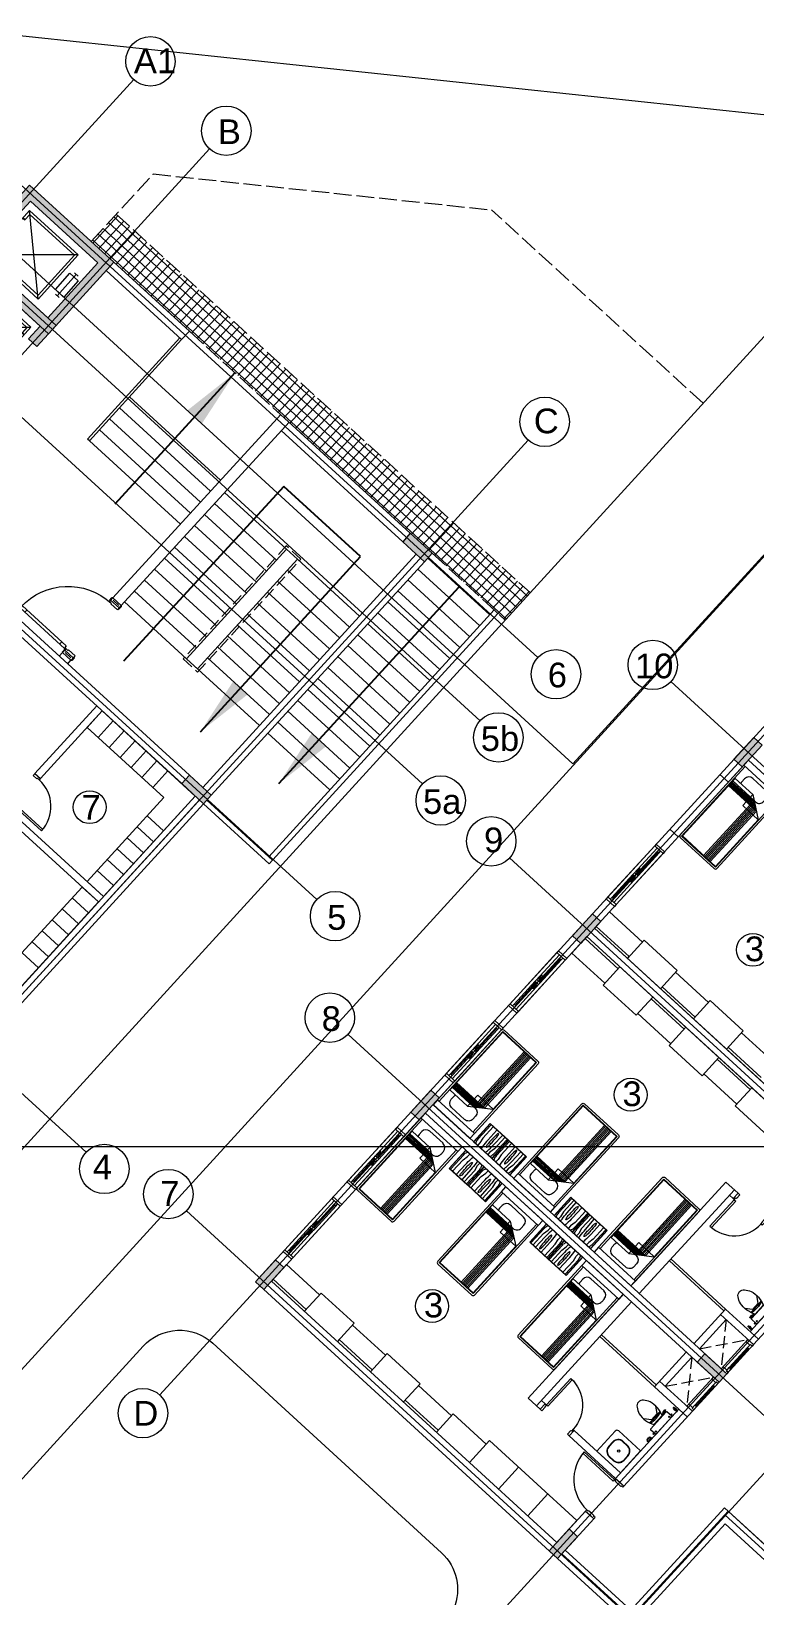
# Model space of a CAD drawing. Header units: metres. Extents: x 750 to 3116, y -341 to 1465.
# Drawn here: x 1571.61 to 1586.25, y -18.22 to 13.43 of the extents above; entities that cross this region are included whole.
import ezdxf
from ezdxf.enums import TextEntityAlignment as Align

# ---------------------------------------------------------------- set-up
doc = ezdxf.new("R2010")
doc.units = ezdxf.units.M
doc.linetypes.add('ACAD_ISO02W100', pattern=[15, 12, -3])
doc.linetypes.add('HIDDEN', pattern=[0.375, 0.25, -0.125])
for name, color, linetype, lineweight in [('A-Door', 254, 'Continuous', 5), ('Bathroom Door', 252, 'Continuous', 5), ('Bathroom fur', 252, 'Continuous', 5), ('Centre Line', 7, 'Continuous', 13), ('Column', 50, 'Continuous', 20), ('Cutout', 153, 'Continuous', 5), ('Cycle road', 254, 'Continuous', 20), ('Door', 253, 'Continuous', 5), ('Furniture', 44, 'Continuous', 5), ('Glass', 254, 'Continuous', 0), ('grid', 252, 'Continuous', 5), ('GUIDE LINE', 7, 'Continuous', 5), ('Hatch', 251, 'Continuous', 5), ('Hidden line', 251, 'Continuous', 5), ('Inverted beam', 252, 'Continuous', 5), ('Levels', 252, 'Continuous', 5), ('Railing', 190, 'Continuous', 5), ('Stiarcase', 180, 'Continuous', 5), ('Vehicular Road', 253, 'Continuous', 20), ('Wall ext', 20, 'Continuous', 18), ('WINDOW', 33, 'Continuous', 5)]:
    doc.layers.add(name, color=color, linetype=linetype, lineweight=lineweight)
doc.layers.add('Text', color=7, linetype='Continuous')
doc.styles.get("Standard").update_dxf_attribs({"font": 'arial.ttf'})
doc.styles.add('TEXT-DET', font='simplex.shx', dxfattribs={"width": 0.7})
doc.dimstyles.new('ISO-25', dxfattribs={"dimtxt": 2, "dimasz": 2, "dimexe": 1.25, "dimexo": 0.625, "dimgap": 1.5, "dimtad": 1, "dimtxsty": 'Standard', "dimblk": 'DOT', "dimcen": 1.5, "dimadec": 0, "dimazin": 0, "dimtfac": 1, "dimtmove": 0, "dimatfit": 3, "dimfxl": 0, "dimarcsym": 0})

# ---------------------------------------------------------------- blocks, each defined once
blk = doc.blocks.new('Door 900')
at = {"layer": 'A-Door'}
for points in [[(29934124, 12198491), (29934164, 12198491), (29934164, 12198476), (29934239, 12198476), (29934314, 12198476), (29934314, 12198491), (29934354, 12198491), (29934354, 12198524), (29934239, 12198524), (29934124, 12198524)], [(29934164, 12197672), (29934314, 12197672), (29934314, 12197658), (29934354, 12197658), (29934354, 12197624), (29934239, 12197624), (29934124, 12197624), (29934124, 12197658), (29934164, 12197658)]]:
    blk.add_lwpolyline(points, close=True, dxfattribs=at)
blk.add_lwpolyline([(29935187, 12197658), (29934354, 12197658), (29934354, 12197698), (29935185, 12197698)], dxfattribs=at)
blk.add_arc((29934327, 12197631), 860, 1.7769, 88.2024, dxfattribs=at)
blk = doc.blocks.new('Water Closet')
at = {"layer": 'Bathroom fur', "linetype": 'Continuous', "lineweight": -3}
for p, q in [((1886.331, 447.871), (1886.35, 447.871)), ((1886.331, 447.851), (1886.35, 447.851)), ((1886.364, 447.861), (1886.346, 447.861)), ((1886.364, 447.861), (1886.349, 447.87)), ((1886.364, 447.861), (1886.349, 447.853)), ((1886.364, 447.861), (1886.355, 447.877)), ((1886.364, 447.861), (1886.355, 447.846)), ((1886.364, 447.861), (1886.364, 447.879)), ((1886.364, 447.861), (1886.364, 447.879)), ((1886.364, 447.861), (1886.364, 447.879)), ((1886.364, 447.861), (1886.364, 447.879)), ((1886.364, 447.861), (1886.364, 447.879)), ((1886.364, 447.861), (1886.364, 447.879)), ((1886.364, 447.861), (1886.364, 447.879)), ((1886.364, 447.861), (1886.364, 447.879)), ((1886.364, 447.861), (1886.364, 447.879)), ((1886.364, 447.861), (1886.364, 447.879)), ((1886.364, 447.861), (1886.364, 447.879)), ((1886.364, 447.861), (1886.364, 447.879)), ((1886.364, 447.861), (1886.373, 447.877)), ((1886.364, 447.861), (1886.379, 447.87)), ((1886.364, 447.861), (1886.381, 447.861)), ((1886.364, 447.861), (1886.379, 447.853)), ((1886.364, 447.861), (1886.373, 447.846)), ((1886.364, 447.861), (1886.364, 447.844)), ((1886.378, 447.871), (1886.416, 447.871)), ((1886.378, 447.851), (1886.416, 447.851)), ((1886.416, 447.851), (1886.416, 447.871))]:
    blk.add_line(p, q, dxfattribs=at)
at = {"layer": 'Bathroom fur', "linetype": 'ByBlock'}
for p, q in [((1886.152, 447.554), (1886.027, 447.644)), ((1886.152, 447.379), (1886.152, 447.554)), ((1886.217, 447.662), (1886.217, 447.713)), ((1886.239, 447.713), (1886.217, 447.713)), ((1886.217, 447.662), (1886.232, 447.625)), ((1886.232, 447.625), (1886.239, 447.625)), ((1886.239, 447.608), (1886.239, 447.713)), ((1886.239, 447.666), (1886.264, 447.666)), ((1886.239, 447.608), (1886.264, 447.608)), ((1886.256, 447.343), (1886.256, 447.59)), ((1886.264, 447.23), (1886.264, 447.703)), ((1886.407, 447.713), (1886.274, 447.713)), ((1886.39, 447.724), (1886.365, 447.724)), ((1886.365, 447.724), (1886.365, 447.715)), ((1886.39, 447.715), (1886.365, 447.715)), ((1886.387, 447.744), (1886.368, 447.744)), ((1886.368, 447.744), (1886.368, 447.724)), ((1886.387, 447.744), (1886.387, 447.724)), ((1886.39, 447.724), (1886.39, 447.715)), ((1886.416, 447.23), (1886.416, 447.703)), ((1886.152, 447.379), (1886.027, 447.288)), ((1886.407, 447.22), (1886.274, 447.22)), ((1886.365, 447.208), (1886.365, 447.218)), ((1886.39, 447.218), (1886.365, 447.218)), ((1886.39, 447.208), (1886.365, 447.208)), ((1886.368, 447.189), (1886.368, 447.208)), ((1886.387, 447.189), (1886.387, 447.208)), ((1886.39, 447.208), (1886.39, 447.218)), ((1886.387, 447.189), (1886.368, 447.189))]:
    blk.add_line(p, q, dxfattribs=at)
at = {"layer": 'Bathroom fur'}
for p, q in [((1886.356, 447.031), (1886.356, 447.081)), ((1886.366, 447.031), (1886.366, 447.081)), ((1886.416, 447.106), (1886.381, 447.106)), ((1886.416, 447.096), (1886.381, 447.096)), ((1886.416, 447.016), (1886.381, 447.016)), ((1886.416, 447.006), (1886.381, 447.006))]:
    blk.add_line(p, q, dxfattribs=at)
at = {"layer": 'Bathroom fur', "linetype": 'Continuous', "lineweight": -3}
blk.add_circle((1886.364, 447.861), 0.0175, dxfattribs=at)
at = {"layer": 'Bathroom fur', "linetype": 'ByBlock'}
for centre in [(1886.378, 447.669), (1886.378, 447.264)]:
    blk.add_circle(centre, 0.0123, dxfattribs=at)
at = {"layer": 'Bathroom fur', "linetype": 'Continuous', "lineweight": -3}
blk.add_arc((1886.331, 447.861), 0.01, 90.002, 270, dxfattribs=at)
at = {"layer": 'Bathroom fur', "linetype": 'ByBlock'}
for centre, radius, start, end in [((1885.835, 447.467), 0.119, 126.3794, 233.6206), ((1886.035, 447.208), 0.446, 109.2942, 127.2549), ((1886.017, 447.095), 0.55, 64.2321, 103.6755), ((1884.672, 447.479), 1.501, 353.4552, 5.5271), ((1885.552, 447.472), 0.65, 345.9276, 13.0204), ((1886.274, 447.703), 0.00987, 90, 180), ((1886.407, 447.703), 0.00987, 0, 90), ((1886.041, 447.728), 0.451, 232.2382, 250.1051), ((1886.017, 447.838), 0.55, 256.3245, 295.7679), ((1886.274, 447.23), 0.00987, 180, 270), ((1886.407, 447.23), 0.00987, 270, 0)]:
    blk.add_arc(centre, radius, start, end, dxfattribs=at)
at = {"layer": 'Bathroom fur'}
for centre, radius, start, end in [((1886.381, 447.081), 0.025, 90, 180), ((1886.381, 447.031), 0.025, 180, 270), ((1886.381, 447.081), 0.015, 90, 180), ((1886.381, 447.031), 0.015, 180, 270)]:
    blk.add_arc(centre, radius, start, end, dxfattribs=at)
at = {"layer": 'Bathroom fur', "style": 'TEXT-DET', "width": 0.6}
blk.add_text('1', height=0.06, dxfattribs=at).set_placement((1886.394, 447.07), align=Align.MIDDLE)
blk = doc.blocks.new('Bed')
at = {"layer": 'Furniture', "linetype": 'Continuous'}
for p, q in [((1878.327, 465.952), (1879.337, 465.952)), ((1878.327, 465.817), (1878.327, 465.952)), ((1879.337, 465.952), (1879.337, 465.817)), ((1879.337, 465.817), (1878.327, 465.817)), ((1878.327, 463.909), (1878.327, 465.817)), ((1878.367, 463.909), (1878.367, 465.817)), ((1878.525, 465.544), (1878.525, 465.624)), ((1878.642, 465.742), (1879.002, 465.742)), ((1879.12, 465.624), (1879.12, 465.544)), ((1879.297, 465.817), (1879.297, 463.909)), ((1879.337, 465.817), (1879.337, 463.909)), ((1878.377, 465.499), (1878.862, 465.499)), ((1878.377, 463.919), (1878.377, 465.499)), ((1878.962, 465.429), (1878.377, 465.429)), ((1878.992, 465.407), (1878.377, 465.407)), ((1879.022, 465.386), (1878.377, 465.386)), ((1879.052, 465.365), (1878.377, 465.365)), ((1879.082, 465.344), (1878.377, 465.344)), ((1879.112, 465.323), (1878.377, 465.323)), ((1879.142, 465.302), (1878.377, 465.302)), ((1878.862, 465.499), (1879.287, 465.199)), ((1878.862, 465.199), (1878.862, 465.499)), ((1878.962, 463.919), (1878.962, 465.429)), ((1879.002, 465.427), (1878.965, 465.427)), ((1878.992, 463.919), (1878.992, 465.407)), ((1879.022, 463.919), (1879.022, 465.386)), ((1879.052, 463.919), (1879.052, 465.365)), ((1879.082, 463.919), (1879.082, 465.344)), ((1879.112, 463.919), (1879.112, 465.323)), ((1879.142, 463.919), (1879.142, 465.302)), ((1879.287, 465.199), (1878.862, 465.199)), ((1879.287, 465.199), (1879.287, 463.919)), ((1879.297, 463.909), (1878.367, 463.909)), ((1879.297, 463.869), (1878.367, 463.869)), ((1879.287, 463.919), (1878.377, 463.919))]:
    blk.add_line(p, q, dxfattribs=at)
for centre, radius, start, end in [((1878.642, 465.624), 0.117, 90, 180), ((1879.002, 465.624), 0.117, 360, 90), ((1878.642, 465.544), 0.117, 180.0006, 202.5189), ((1879.002, 465.544), 0.117, 270, 0), ((1878.367, 463.909), 0.04, 180, 270), ((1879.297, 463.909), 0.04, 270, 0)]:
    blk.add_arc(centre, radius, start, end, dxfattribs=at)
blk = doc.blocks.new('Nightstand')
at = {"layer": 'Furniture'}
for p, q in [((1879.838, 464.54), (1879.838, 464.04)), ((1880.338, 464.54), (1879.838, 464.54)), ((1879.843, 464.535), (1879.843, 464.045)), ((1880.333, 464.535), (1879.843, 464.535)), ((1879.869, 464.442), (1879.871, 464.467)), ((1879.869, 464.045), (1879.869, 464.442)), ((1879.929, 464.358), (1879.951, 464.469)), ((1879.929, 464.045), (1879.929, 464.358)), ((1879.951, 464.469), (1879.951, 464.535)), ((1879.997, 464.32), (1879.991, 464.045)), ((1880.074, 464.444), (1880.068, 464.44)), ((1880.08, 464.44), (1880.074, 464.444)), ((1880.147, 464.32), (1880.147, 464.045)), ((1880.226, 464.469), (1880.226, 464.535)), ((1880.248, 464.358), (1880.226, 464.469)), ((1880.248, 464.045), (1880.248, 464.358)), ((1880.308, 464.442), (1880.305, 464.467)), ((1880.308, 464.045), (1880.308, 464.442)), ((1880.333, 464.045), (1880.333, 464.535)), ((1880.338, 464.04), (1880.338, 464.54)), ((1879.838, 464.04), (1880.338, 464.04)), ((1879.843, 464.045), (1880.333, 464.045)), ((1880.068, 464.081), (1880.074, 464.077)), ((1880.074, 464.077), (1880.08, 464.081))]:
    blk.add_line(p, q, dxfattribs=at)
for centre, radius, start, end in [((1880.021, 464.452), 0.15, 146.5657, 174.2856), ((1881.576, 464.32), 1.578, 174.0179, 180), ((1880.825, 464.399), 0.823, 170.5074, 174.0179), ((1880.715, 464.32), 0.664, 175.5997, 180), ((1880.715, 464.32), 0.664, 180, 184.4003), ((1880.395, 464.345), 0.343, 169.4757, 175.5997), ((1880.197, 464.382), 0.142, 155.8434, 169.4757), ((1879.951, 464.382), 0.142, 10.5243, 24.1566), ((1879.753, 464.345), 0.343, 4.4003, 10.5243), ((1879.433, 464.32), 0.664, 0, 4.4003), ((1879.433, 464.32), 0.664, 355.5997, 0), ((1879.315, 464.399), 0.828, 5.9821, 9.4446), ((1878.564, 464.32), 1.583, 0, 5.9821), ((1880.156, 464.452), 0.15, 5.7144, 33.4343), ((1886.298, 464.381), 6.246, 181.0259, 182.4606), ((1880.197, 464.139), 0.142, 190.5243, 204.1566), ((1879.951, 464.139), 0.142, 335.8434, 349.4757), ((1873.85, 464.381), 6.246, 357.5394, 358.9741)]:
    blk.add_arc(centre, radius, start, end, dxfattribs=at)
blk = doc.blocks.new('Door1')
at = {"layer": 'Bathroom Door'}
for p, q in [((1900.586, 444.886), (1899.856, 444.886)), ((1900.586, 444.846), (1899.857, 444.846))]:
    blk.add_line(p, q, dxfattribs=at)
for points in [[(1900.736, 444.921), (1900.586, 444.921), (1900.586, 444.886), (1900.636, 444.886), (1900.636, 444.871), (1900.736, 444.871), (1900.736, 444.921)], [(1900.586, 444.886), (1900.586, 444.846)], [(1900.736, 444.121), (1900.586, 444.121), (1900.586, 444.156), (1900.636, 444.156), (1900.636, 444.171), (1900.736, 444.171), (1900.736, 444.121)]]:
    blk.add_lwpolyline(points, dxfattribs=at)
blk.add_arc((1900.586, 444.886), 0.73, 180, 270, dxfattribs=at)
blk = doc.blocks.new('Wash bashin')
at = {"layer": 'Bathroom fur', "ltscale": 0.35}
for p, q in [((1884.067, 437.333), (1884.067, 437.883)), ((1884.117, 437.933), (1884.717, 437.933)), ((1884.717, 437.333), (1884.717, 437.933)), ((1884.067, 437.333), (1884.717, 437.333))]:
    blk.add_line(p, q, dxfattribs=at)
at = {"layer": 'Bathroom fur'}
for p, q in [((1884.327, 437.838), (1884.447, 437.838)), ((1884.327, 437.83), (1884.447, 437.83)), ((1884.177, 437.568), (1884.177, 437.688)), ((1884.185, 437.568), (1884.185, 437.688)), ((1884.447, 437.426), (1884.327, 437.426)), ((1884.447, 437.418), (1884.327, 437.418)), ((1884.589, 437.688), (1884.589, 437.568)), ((1884.597, 437.688), (1884.597, 437.568))]:
    blk.add_line(p, q, dxfattribs=at)
blk.add_circle((1884.392, 437.633), 0.0225, dxfattribs=at)
at = {"layer": 'Bathroom fur', "ltscale": 0.35}
blk.add_arc((1884.117, 437.883), 0.05, 90, 180, dxfattribs=at)
at = {"layer": 'Bathroom fur'}
for centre, radius, start, end in [((1884.327, 437.688), 0.15, 90, 180), ((1884.327, 437.688), 0.142, 90, 180), ((1884.447, 437.688), 0.15, 0, 90), ((1884.447, 437.688), 0.142, 0, 90), ((1884.327, 437.568), 0.15, 180, 270), ((1884.327, 437.568), 0.142, 180, 270), ((1884.447, 437.568), 0.15, 270, 0), ((1884.447, 437.568), 0.142, 270, 0)]:
    blk.add_arc(centre, radius, start, end, dxfattribs=at)
blk = doc.blocks.new('_Dot')
at = {"color": 0, "linetype": 'ByBlock', "lineweight": -2}
blk.add_line((-0.5, 0), (-1, 0), dxfattribs=at)
at = {"color": 0, "linetype": 'ByBlock', "const_width": 0.5}
blk.add_lwpolyline([(-0.25, 0, 1), (0.25, 0, 1)], format="xyb", close=True, dxfattribs=at)
blk = doc.blocks.new('lift1')
at = {"layer": 'Hatch', "transparency": 33554687}
h = blk.add_hatch(color=256, dxfattribs=at)
h.dxf.hatch_style = 1
h.paths.add_polyline_path([(29921053, 12204431), (29920354, 12203626), (29920180, 12203777), (29920729, 12204408), (29919333, 12205622), (29919104, 12205358), (29918930, 12205509), (29919310, 12205946)])
h.paths.add_polyline_path([(29920180, 12203777), (29920354, 12203626), (29919768, 12202951), (29918024, 12204467), (29918405, 12204905), (29918579, 12204754), (29918349, 12204489), (29919745, 12203276)])
at = {"lineweight": 5}
for p, q in [((29919536, 12203651), (29919330, 12205430)), ((29920333, 12204556), (29918533, 12204526)), ((29920311, 12204167), (29919926, 12203735)), ((29920353, 12204131), (29920272, 12204201)), ((29919968, 12203699), (29919886, 12203770))]:
    blk.add_line(p, q, dxfattribs=at)
for p, q in [((29919194, 12205280), (29919238, 12205241)), ((29918669, 12204676), (29918707, 12204643))]:
    blk.add_line(p, q)
for points in [[(29920333, 12204556), (29919330, 12205430), (29918533, 12204526), (29919536, 12203651)], [(29920182, 12204188), (29919887, 12203861), (29920056, 12203714), (29920350, 12204041)]]:
    blk.add_lwpolyline(points, close=True, dxfattribs=at)
blk.add_lwpolyline([(29918707, 12204643), (29918610, 12204531), (29919531, 12203728), (29920256, 12204550), (29919335, 12205353), (29919238, 12205241)], dxfattribs=at)
at = {"layer": 'Column'}
blk.add_lwpolyline([(29918930, 12205509), (29919310, 12205946), (29921053, 12204431), (29919768, 12202951), (29918024, 12204467), (29918405, 12204905), (29918579, 12204754), (29918349, 12204489), (29919745, 12203276), (29920729, 12204408), (29919333, 12205622), (29919104, 12205358), (29918930, 12205509)], dxfattribs=at)
blk = doc.blocks.new('door 1500')
at = {"layer": 'Door'}
for p, q in [((11493492.435, 4446033.785), (11493492.43, 4446033.735)), ((11493492.609, 4446033.719), (11493492.43, 4446033.735)), ((11493492.435, 4446033.785), (11493492.664, 4446033.765)), ((11493492.631, 4446033.804), (11493492.474, 4446033.818)), ((11493492.61, 4446033.734), (11493492.609, 4446033.719)), ((11493492.61, 4446033.734), (11493492.661, 4446033.729)), ((11493492.664, 4446033.765), (11493492.661, 4446033.729)), ((11493492.315, 4446032.42), (11493492.319, 4446032.471)), ((11493492.315, 4446032.42), (11493492.544, 4446032.4)), ((11493492.498, 4446032.455), (11493492.319, 4446032.471)), ((11493492.497, 4446032.441), (11493492.498, 4446032.455)), ((11493492.497, 4446032.441), (11493492.547, 4446032.436)), ((11493492.544, 4446032.4), (11493492.547, 4446032.436)), ((11493492.546, 4446032.428), (11493492.569, 4446032.426)), ((11493492.559, 4446032.438), (11493492.557, 4446032.415)), ((11493492.585, 4446032.436), (11493492.571, 4446032.437)), ((11493492.571, 4446032.437), (11493492.573, 4446032.415)), ((11493492.573, 4446032.415), (11493493.788, 4446032.308)), ((11493492.589, 4446032.476), (11493492.585, 4446032.436)), ((11493493.783, 4446032.371), (11493492.589, 4446032.476)), ((11493492.711, 4446032.465), (11493492.706, 4446032.404)), ((11493492.505, 4446032.367), (11493492.348, 4446032.381)), ((11493493.661, 4446032.382), (11493493.656, 4446032.32)), ((11493493.78, 4446032.331), (11493493.783, 4446032.371)), ((11493493.794, 4446032.33), (11493493.78, 4446032.331)), ((11493493.788, 4446032.308), (11493493.794, 4446032.33))]:
    blk.add_line(p, q, dxfattribs=at)
for points in [[(11493492.433, 4446033.847), (11493492.44, 4446033.846), (11493492.433, 4446033.767), (11493492.426, 4446033.768, -0.414214), (11493492.419, 4446033.776), (11493492.425, 4446033.84, -0.414214)], [(11493492.676, 4446033.826), (11493492.669, 4446033.826), (11493492.662, 4446033.747), (11493492.67, 4446033.747, 0.414214), (11493492.677, 4446033.753), (11493492.683, 4446033.818, 0.414214)], [(11493492.302, 4446032.353), (11493492.309, 4446032.352), (11493492.316, 4446032.438), (11493492.309, 4446032.439, 0.414214), (11493492.301, 4446032.432), (11493492.295, 4446032.361, 0.414214)], [(11493492.545, 4446032.331), (11493492.538, 4446032.332), (11493492.545, 4446032.418), (11493492.553, 4446032.418, -0.414214), (11493492.559, 4446032.41), (11493492.553, 4446032.338, -0.414214)]]:
    blk.add_lwpolyline(points, format="xyb", close=True, dxfattribs=at)
for radius in [0.00865, 0.00577]:
    blk.add_circle((11493492.558, 4446032.427), radius, dxfattribs=at)
at = {"layer": 'Door', "linetype": 'HIDDEN', "ltscale": 10}
blk.add_arc((11493492.493, 4446032.434), 1.305, 355.4248, 84.8429, dxfattribs=at)
blk = doc.blocks.new('700mm Door')
at = {"layer": 'Door'}
for points in [[(11493508.327, 4446107.926), (11493508.287, 4446107.926), (11493508.287, 4446107.776), (11493508.344, 4446107.776), (11493508.344, 4446107.868), (11493508.344, 4446107.88), (11493508.327, 4446107.88)], [(11493508.327, 4446107.88), (11493508.413, 4446107.88), (11493508.413, 4446107.926), (11493508.327, 4446107.926)], [(11493508.413, 4446107.891), (11493508.961, 4446107.891), (11493508.961, 4446107.914), (11493508.413, 4446107.914)], [(11493509.047, 4446107.88), (11493508.961, 4446107.88), (11493508.961, 4446107.926), (11493509.047, 4446107.926)], [(11493509.047, 4446107.926), (11493509.047, 4446107.88), (11493509.03, 4446107.88), (11493509.03, 4446107.868), (11493509.03, 4446107.776), (11493509.087, 4446107.776), (11493509.087, 4446107.926)]]:
    blk.add_lwpolyline(points, close=True, dxfattribs=at)
at = {"layer": 'Door', "color": 1}
blk.add_lwpolyline([(11493508.413, 4446107.88), (11493508.961, 4446107.88), (11493508.961, 4446107.926), (11493508.413, 4446107.926)], close=True, dxfattribs=at)
blk = doc.blocks.new('WINODO1')
at = {"layer": 'WINDOW', "linetype": 'Continuous'}
for p, q in [((2471212540, 936769700), (2471212491, 936769700)), ((2471212491, 936769700), (2471212491, 936769470)), ((2471212540, 936769700), (2471212540, 936769470)), ((2471213991, 936769700), (2471213943, 936769700)), ((2471213943, 936769700), (2471213943, 936769470)), ((2471213991, 936769700), (2471213991, 936769470)), ((2471212540, 936769470), (2471212491, 936769470)), ((2471213991, 936769470), (2471213943, 936769470))]:
    blk.add_line(p, q, dxfattribs=at)
at = {"layer": 'WINDOW'}
for p, q in [((2471212540, 936769700), (2471213943, 936769700)), ((2471212588, 936769633), (2471213217, 936769633)), ((2471213241, 936769633), (2471213943, 936769633)), ((2471213290, 936769609), (2471213394, 936769609)), ((2471213241, 936769537), (2471212540, 936769537)), ((2471212540, 936769470), (2471213943, 936769470)), ((2471212588, 936769585), (2471213217, 936769585)), ((2471213193, 936769561), (2471213089, 936769561)), ((2471213266, 936769585), (2471213895, 936769585)), ((2471213266, 936769537), (2471213895, 936769537))]:
    blk.add_line(p, q, dxfattribs=at)
at = {"layer": 'WINDOW', "color": 4}
blk.add_line((2471212588, 936769609), (2471213217, 936769609), dxfattribs=at)
at = {"layer": 'WINDOW', "color": 4, "true_color": 0x1fffff}
blk.add_line((2471213266, 936769561), (2471213895, 936769561), dxfattribs=at)
at = {"layer": 'WINDOW'}
for points in [[(2471212540, 936769585), (2471212588, 936769585), (2471212588, 936769633), (2471212540, 936769633)], [(2471213217, 936769585), (2471213266, 936769585), (2471213266, 936769633), (2471213217, 936769633)], [(2471213406, 936769609), (2471213394, 936769616), (2471213394, 936769602)], [(2471213076, 936769561), (2471213089, 936769568), (2471213089, 936769554)], [(2471213217, 936769537), (2471213266, 936769537), (2471213266, 936769585), (2471213217, 936769585)], [(2471213895, 936769537), (2471213943, 936769537), (2471213943, 936769585), (2471213895, 936769585)]]:
    blk.add_lwpolyline(points, close=True, dxfattribs=at)

msp = doc.modelspace()

# ---------------------------------------------------------------- hatches: boundary and pattern name
at = {"layer": 'Hatch', "transparency": 33554687}
h = msp.add_hatch(color=256, dxfattribs=at)
h.dxf.hatch_style = 1
h.paths.add_polyline_path([(1646.175, -22.696), (1646.005, -22.541), (1645.846, -22.714), (1645.755, -22.813), (1645.6, -22.983), (1645.769, -23.138)])
h.paths.add_polyline_path([(1649.318, -19.264), (1649.149, -19.108), (1648.743, -19.551), (1648.913, -19.706)])
h.paths.add_polyline_path([(1652.587, -15.695), (1652.417, -15.54), (1652.384, -15.577), (1652.292, -15.676), (1652.012, -15.982), (1652.182, -16.138)])
h.paths.add_polyline_path([(1655.856, -12.127), (1655.686, -11.971), (1655.281, -12.414), (1655.45, -12.569)])
h.paths.add_polyline_path([(1659.124, -8.558), (1658.955, -8.403), (1658.549, -8.845), (1658.719, -9.001)])
h.paths.add_polyline_path([(1661.826, -4.721), (1661.67, -4.89), (1662.113, -5.296), (1662.268, -5.126)])
h.paths.add_polyline_path([(1657.785, -1.019), (1657.629, -1.189), (1658.072, -1.594), (1658.227, -1.425)])
h.paths.add_polyline_path([(1654.516, -4.588), (1654.361, -4.757), (1654.471, -4.859), (1654.803, -5.163), (1654.958, -4.993)])
h.paths.add_polyline_path([(1652.746, -2.967), (1652.591, -3.136), (1653.033, -3.542), (1653.189, -3.372)])
h.paths.add_polyline_path([(1651.542, -8.175), (1651.372, -8.02), (1650.967, -8.462), (1651.137, -8.618)])
h.paths.add_polyline_path([(1650.045, -6.804), (1649.875, -6.649), (1649.47, -7.091), (1649.64, -7.247)])
h.paths.add_polyline_path([(1647.979, -11.725), (1647.823, -11.895), (1647.934, -11.996), (1648.266, -12.3), (1648.421, -12.13)])
h.paths.add_polyline_path([(1646.541, -10.408), (1646.209, -10.104), (1646.053, -10.273), (1646.496, -10.679), (1646.651, -10.509)])
h.paths.add_polyline_path([(1645.004, -15.312), (1644.835, -15.157), (1644.43, -15.599), (1644.599, -15.755)])
h.paths.add_polyline_path([(1643.632, -13.805), (1643.463, -13.649), (1643.058, -14.092), (1643.227, -14.247)])
h.paths.add_polyline_path([(1641.441, -18.862), (1641.286, -19.032), (1641.728, -19.437), (1641.884, -19.267)])
h.paths.add_polyline_path([(1640.114, -17.646), (1639.944, -17.491), (1639.539, -17.933), (1639.709, -18.089)])
h.paths.add_polyline_path([(1636.735, -21.113), (1636.403, -20.809), (1636.247, -20.979), (1636.69, -21.384), (1636.845, -21.215)])
h.paths.add_polyline_path([(1631.152, -15.498), (1630.982, -15.342), (1630.577, -15.785), (1630.746, -15.94)])
h.paths.add_polyline_path([(1634.17, -12.202), (1634.001, -12.047), (1633.595, -12.489), (1633.765, -12.645)])
h.paths.add_polyline_path([(1637.689, -8.361), (1637.519, -8.205), (1637.114, -8.648), (1637.284, -8.803)])
h.paths.add_polyline_path([(1640.833, -4.929), (1640.663, -4.773), (1640.258, -5.216), (1640.427, -5.371), (1640.461, -5.334), (1640.552, -5.235)])
h.paths.add_polyline_path([(1644.101, -1.36), (1643.932, -1.205), (1643.527, -1.647), (1643.696, -1.803)])
h.paths.add_polyline_path([(1646.999, 1.803), (1647.09, 1.902), (1647.245, 2.072), (1647.076, 2.227), (1646.67, 1.785), (1646.84, 1.63)])
h.paths.add_polyline_path([(1636.008, -0.76), (1635.839, -0.605), (1635.433, -1.047), (1635.603, -1.203)])
h.paths.add_polyline_path([(1631.525, 3.346), (1631.369, 3.177), (1631.48, 3.075), (1631.812, 2.772), (1631.967, 2.941)])
h.paths.add_polyline_path([(1628.676, -0.105), (1628.506, 0.051), (1628.101, -0.392), (1628.27, -0.547)])
h.paths.add_polyline_path([(1632.989, -4.056), (1632.82, -3.901), (1632.415, -4.343), (1632.584, -4.498)])
h.paths.add_polyline_path([(1629.471, -7.897), (1629.301, -7.742), (1628.896, -8.184), (1629.066, -8.34)])
h.paths.add_polyline_path([(1624.987, -3.791), (1624.832, -3.96), (1625.274, -4.366), (1625.43, -4.196)])
h.paths.add_polyline_path([(1626.327, -11.329), (1626.157, -11.174), (1626.124, -11.211), (1626.032, -11.311), (1625.752, -11.617), (1625.922, -11.772)])
h.paths.add_polyline_path([(1621.719, -7.359), (1621.563, -7.529), (1621.674, -7.63), (1622.006, -7.934), (1622.161, -7.764)])
h.paths.add_polyline_path([(1619.949, -5.738), (1619.794, -5.908), (1620.236, -6.313), (1620.391, -6.143), (1620.281, -6.042)])
h.paths.add_polyline_path([(1623.218, -2.17), (1623.062, -2.339), (1623.505, -2.744), (1623.66, -2.575)])
h.paths.add_polyline_path([(1626.486, 1.399), (1626.331, 1.229), (1626.773, 0.824), (1626.929, 0.994)])
h.paths.add_polyline_path([(1622.117, 5.401), (1621.962, 5.231), (1622.404, 4.826), (1622.56, 4.996)])
h.paths.add_polyline_path([(1619.143, 1.814), (1618.973, 1.969), (1618.568, 1.526), (1618.738, 1.371)])
h.paths.add_polyline_path([(1615.874, -1.755), (1615.705, -1.6), (1615.299, -2.042), (1615.469, -2.197)])
h.paths.add_polyline_path([(1612.731, -5.187), (1612.561, -5.032), (1612.156, -5.474), (1612.325, -5.63)])
h.paths.add_polyline_path([(1617.373, -9.439), (1617.203, -9.284), (1616.798, -9.726), (1616.967, -9.882)])
h.paths.add_polyline_path([(1618.745, -10.947), (1618.575, -10.791), (1618.17, -11.234), (1618.339, -11.389)])
h.paths.add_polyline_path([(1623.058, -14.898), (1622.889, -14.743), (1622.483, -15.185), (1622.653, -15.34)])
h.paths.add_polyline_path([(1619.915, -18.33), (1619.745, -18.175), (1619.34, -18.617), (1619.509, -18.773)])
h.paths.add_polyline_path([(1615.181, -14.496), (1615.026, -14.666), (1615.468, -15.071), (1615.624, -14.902)])
h.paths.add_polyline_path([(1613.411, -12.875), (1613.256, -13.045), (1613.699, -13.45), (1613.854, -13.28)])
h.paths.add_polyline_path([(1609.042, -8.873), (1608.887, -9.043), (1609.329, -9.448), (1609.485, -9.278)])
h.paths.add_polyline_path([(1610.143, -16.444), (1609.987, -16.613), (1610.43, -17.019), (1610.585, -16.849)])
h.paths.add_polyline_path([(1607.566, -20.145), (1607.397, -19.989), (1606.992, -20.432), (1607.161, -20.587)])
h.paths.add_polyline_path([(1602.924, -15.893), (1602.755, -15.737), (1602.35, -16.18), (1602.519, -16.335)])
h.paths.add_polyline_path([(1604.823, -4.506), (1604.653, -4.351), (1604.495, -4.524), (1604.403, -4.624), (1604.248, -4.794), (1604.418, -4.949)])
h.paths.add_polyline_path([(1607.842, -1.211), (1607.672, -1.055), (1607.267, -1.498), (1607.436, -1.653)])
h.paths.add_polyline_path([(1603.528, 2.741), (1603.358, 2.896), (1602.953, 2.453), (1603.123, 2.298)])
h.paths.add_polyline_path([(1600.09, -0.673), (1599.934, -0.842), (1600.377, -1.247), (1600.532, -1.078)])
h.paths.add_polyline_path([(1602.031, 4.112), (1601.861, 4.267), (1601.456, 3.825), (1601.626, 3.669)])
h.paths.add_polyline_path([(1596.087, 9.556), (1595.918, 9.711), (1595.513, 9.269), (1595.682, 9.113)])
h.paths.add_polyline_path([(1592.944, 6.124), (1592.774, 6.279), (1592.369, 5.837), (1592.538, 5.681)])
h.paths.add_polyline_path([(1598.32, 0.948), (1598.164, 0.779), (1598.607, 0.374), (1598.762, 0.543)])
h.paths.add_polyline_path([(1595.619, -2.889), (1595.449, -2.734), (1595.044, -3.176), (1595.213, -3.331)])
h.paths.add_polyline_path([(1589.675, 2.555), (1589.505, 2.711), (1589.1, 2.268), (1589.27, 2.113)])
h.paths.add_polyline_path([(1586.406, -1.013), (1586.237, -0.858), (1585.831, -1.3), (1586.001, -1.456)])
h.paths.add_polyline_path([(1592.225, -6.594), (1591.782, -6.189), (1591.627, -6.358), (1592.07, -6.763)])
h.paths.add_polyline_path([(1593.995, -8.215), (1593.552, -7.81), (1593.397, -7.979), (1593.839, -8.385)])
h.paths.add_polyline_path([(1596.821, -4.241), (1596.666, -4.411), (1597.108, -4.816), (1597.263, -4.646)])
h.paths.add_polyline_path([(1601.304, -8.348), (1601.135, -8.193), (1600.729, -8.635), (1600.899, -8.79)])
h.paths.add_polyline_path([(1598.161, -11.78), (1597.991, -11.625), (1597.586, -12.067), (1597.755, -12.222)])
h.paths.add_polyline_path([(1594.892, -15.349), (1594.722, -15.193), (1594.317, -15.636), (1594.487, -15.791)])
h.paths.add_polyline_path([(1590.578, -11.397), (1590.408, -11.242), (1590.003, -11.684), (1590.173, -11.84)])
h.paths.add_polyline_path([(1589.081, -10.026), (1588.912, -9.871), (1588.506, -10.313), (1588.676, -10.468)])
h.paths.add_polyline_path([(1583.138, -4.582), (1582.968, -4.427), (1582.563, -4.869), (1582.732, -5.024)])
h.paths.add_polyline_path([(1579.869, -8.15), (1579.699, -7.995), (1579.294, -8.437), (1579.464, -8.593)])
h.paths.add_polyline_path([(1585.245, -13.326), (1585.09, -13.495), (1585.532, -13.901), (1585.687, -13.731)])
h.paths.add_polyline_path([(1587.015, -14.947), (1586.859, -15.116), (1587.302, -15.522), (1587.457, -15.352)])
h.paths.add_polyline_path([(1582.669, -17.027), (1582.499, -16.871), (1582.094, -17.314), (1582.263, -17.469)])
h.paths.add_polyline_path([(1576.725, -11.582), (1576.556, -11.427), (1576.15, -11.87), (1576.32, -12.025)])
h.paths.add_polyline_path([(1591.748, -18.781), (1591.579, -18.625), (1591.42, -18.799), (1591.329, -18.898), (1591.173, -19.068), (1591.343, -19.223)])
h.paths.add_polyline_path([(1561.743, -16.815), (1561.574, -16.66), (1561.169, -17.103), (1561.339, -17.258)])
h.paths.add_polyline_path([(1566.286, -11.843), (1566.116, -11.688), (1565.712, -12.131), (1565.882, -12.286)])
h.paths.add_polyline_path([(1570.833, -6.867), (1570.663, -6.712), (1570.258, -7.155), (1570.428, -7.31)])
h.paths.add_polyline_path([(1575.254, -2.028), (1574.811, -1.623), (1574.656, -1.793), (1575.099, -2.198)])
h.paths.add_polyline_path([(1579.283, 3.271), (1579.128, 3.101), (1579.571, 2.697), (1579.726, 2.867)])
h.paths.add_polyline_path([(1568.934, 3.997), (1568.764, 4.152), (1568.36, 3.709), (1568.529, 3.554)])
h.paths.add_polyline_path([(1564.388, -0.979), (1564.218, -0.823), (1563.813, -1.266), (1563.983, -1.422)])
h.paths.add_polyline_path([(1559.841, -5.954), (1559.672, -5.799), (1559.267, -6.242), (1559.437, -6.397)])
h.paths.add_polyline_path([(1557.524, -8.49), (1557.211, -8.203), (1557.211, -8.203), (1557.196, -8.19), (1557.081, -8.085), (1556.926, -8.255), (1557.369, -8.66)])
h.paths.add_polyline_path([(1555.295, -10.93), (1555.125, -10.775), (1554.721, -11.218), (1554.89, -11.373)])
h.paths.add_polyline_path([(1552.096, -3.53), (1551.941, -3.7), (1551.941, -3.7), (1552.384, -4.105), (1552.539, -3.935)])
h.paths.add_polyline_path([(1554.583, -1.15), (1554.413, -0.994), (1554.008, -1.437), (1554.178, -1.592)])
h.paths.add_polyline_path([(1559.129, 3.826), (1558.959, 3.981), (1558.555, 3.538), (1558.724, 3.383)])
h.paths.add_polyline_path([(1563.675, 8.802), (1563.506, 8.957), (1563.101, 8.514), (1563.271, 8.359)])
h.paths.add_polyline_path([(1567.853, 13.715), (1567.698, 13.545), (1568.141, 13.141), (1568.296, 13.31)])
at = {"layer": 'Hatch', "true_color": 0x939598}
h = msp.add_hatch(dxfattribs=at)
h.set_pattern_fill('NET', color=252, scale=0.05, angle=47.5063)
h.set_pattern_definition([(47.50634487, (-28616.07336, -11431.68192), (-0.1170546532, 0.1072369836), []), (137.50634487, (-28616.07336, -11431.68192), (-0.1072369836, -0.1170546532), [])])
h.paths.add_polyline_path([(1573.331, 9.726), (1572.825, 9.173), (1576.655, 5.673), (1579.726, 2.867), (1580.981, 1.72), (1580.984, 1.723), (1581.058, 1.656), (1581.055, 1.652), (1581.203, 1.517), (1581.709, 2.071)])

# ---------------------------------------------------------------- linework, layer by layer
at = {"layer": 'Bathroom fur', "color": 252, "true_color": 0x939598}
for p, q in [((1585.632, -12.459), (1584.526, -11.446)), ((1585.665, -12.422), (1584.559, -11.409)), ((1584.261, -13.956), (1583.154, -12.943)), ((1584.227, -13.993), (1583.121, -12.98))]:
    msp.add_line(p, q, dxfattribs=at)
at = {"layer": 'Centre Line', "color": 30, "true_color": 0xf26722}
for p, q in [((1565.557, 15.657), (1581.864, 0.758)), ((1564.391, 14.38), (1580.697, -0.519)), ((1563.224, 13.102), (1579.53, -1.796)), ((1551.244, -12.11), (1573.684, 12.45)), ((1598.029, 11.846), (1574.209, -14.159)), ((1552.779, -13.513), (1575.22, 11.047)), ((1561.085, 10.762), (1577.391, -4.137)), ((1603.973, 6.402), (1580.152, -19.604)), ((1556.414, 5.65), (1572.72, -9.249)), ((1559.224, -19.402), (1581.665, 5.159)), ((1605.469, 5.03), (1581.649, -20.975)), ((1615.262, -27.851), (1584.559, 0.272)), ((1596.901, -17.596), (1581.291, -3.297)), ((1593.633, -21.165), (1578.022, -6.865)), ((1590.364, -24.733), (1574.753, -10.434))]:
    msp.add_line(p, q, dxfattribs=at)
at = {"layer": 'Centre Line', "color": 3, "true_color": 0x1fff1f}
msp.add_lwpolyline([(1560.568, 18.766), (1582.572, -1.39), (1588.732, 5.335), (1612.323, -16.274), (1624.767, -2.689), (1647.479, -23.493)], dxfattribs=at)
at = {"layer": 'Centre Line', "color": 30, "true_color": 0xf26722}
for centre in [(1574.022, 12.819), (1575.558, 11.416), (1582.003, 5.527), (1584.191, 0.609), (1582.232, 0.42), (1581.065, -0.857), (1579.898, -2.134), (1580.922, -2.959), (1577.76, -4.474), (1577.653, -6.528), (1573.089, -9.587), (1574.384, -10.096), (1573.871, -14.528)]:
    msp.add_circle(centre, 0.5, dxfattribs=at)
at = {"layer": 'Column', "color": 252, "true_color": 0x939598}
for points in [[(1579.571, 2.697), (1579.726, 2.867), (1579.283, 3.271), (1579.128, 3.101), (1579.571, 2.697)], [(1585.831, -1.3), (1586.237, -0.858), (1586.406, -1.013), (1586.001, -1.456), (1585.831, -1.3)], [(1575.099, -2.198), (1575.254, -2.028), (1574.811, -1.623), (1574.656, -1.793), (1575.099, -2.198)], [(1582.563, -4.869), (1582.968, -4.427), (1583.138, -4.582), (1582.732, -5.024), (1582.563, -4.869)], [(1579.294, -8.437), (1579.699, -7.995), (1579.869, -8.15), (1579.464, -8.593), (1579.294, -8.437)], [(1576.15, -11.87), (1576.556, -11.427), (1576.725, -11.582), (1576.32, -12.025), (1576.15, -11.87)], [(1585.245, -13.326), (1585.687, -13.731), (1585.532, -13.901), (1585.09, -13.495), (1585.245, -13.326)], [(1582.094, -17.314), (1582.499, -16.871), (1582.669, -17.027), (1582.263, -17.469), (1582.094, -17.314)]]:
    msp.add_lwpolyline(points, dxfattribs=at)
at = {"layer": 'Cutout', "color": 252, "linetype": 'ACAD_ISO02W100', "ltscale": 0.02, "true_color": 0x939598}
for p, q in [((1585.675, -12.634), (1585.577, -13.63)), ((1585.134, -13.224), (1586.117, -13.04)), ((1584.979, -13.394), (1584.881, -14.389)), ((1584.439, -13.984), (1585.422, -13.799))]:
    msp.add_line(p, q, dxfattribs=at)
at = {"layer": 'Cycle road', "color": 252, "lineweight": 18, "true_color": 0x939598}
msp.add_line((1567.853, 13.715), (1588.216, 11.554), dxfattribs=at)
at = {"layer": 'Furniture', "color": 252, "true_color": 0x939598}
for p, q in [((1573.268, -0.525), (1572.965, -0.857)), ((1573.49, -0.727), (1573.186, -1.06)), ((1573.711, -0.93), (1573.408, -1.262)), ((1573.933, -1.132), (1573.629, -1.464)), ((1574.154, -1.334), (1573.851, -1.667)), ((1574.376, -1.537), (1574.072, -1.869)), ((1573.953, -2.444), (1574.285, -2.748)), ((1573.751, -2.666), (1574.083, -2.969)), ((1573.346, -3.109), (1573.678, -3.412)), ((1573.548, -2.887), (1573.88, -3.191)), ((1573.143, -3.33), (1573.476, -3.634)), ((1572.941, -3.552), (1573.273, -3.855)), ((1572.435, -4.105), (1572.767, -4.409)), ((1572.233, -4.327), (1572.565, -4.63)), ((1572.03, -4.548), (1572.363, -4.852)), ((1571.626, -4.991), (1571.958, -5.295)), ((1571.828, -4.77), (1572.16, -5.073)), ((1571.423, -5.213), (1571.756, -5.516))]:
    msp.add_line(p, q, dxfattribs=at)
for points in [[(1572.743, -0.655), (1573.047, -0.323), (1574.929, -2.043), (1573.071, -4.077), (1572.739, -3.773), (1574.294, -2.071), (1572.743, -0.655)], [(1569.634, -4.058), (1569.33, -4.39), (1571.213, -6.11), (1572.97, -4.187), (1572.638, -3.884), (1571.184, -5.475), (1569.634, -4.058)], [(1583.984, -4.998), (1583.317, -4.386), (1583.013, -4.718), (1588.787, -10.007)], [(1583.68, -5.33), (1583.714, -5.293), (1583.046, -4.681), (1583.013, -4.718)], [(1583.221, -5.831), (1582.553, -5.22), (1582.857, -4.888), (1588.631, -10.177)], [(1583.491, -5.536), (1582.824, -4.925)], [(1584.347, -5.941), (1584.685, -5.572), (1584.018, -4.961), (1583.68, -5.33)], [(1584.192, -6.11), (1583.854, -6.479), (1583.187, -5.868), (1583.525, -5.499)], [(1585.319, -6.22), (1584.651, -5.609)], [(1585.015, -6.552), (1585.049, -6.515), (1584.381, -5.904)], [(1584.826, -6.759), (1584.158, -6.147)], [(1585.682, -7.163), (1586.02, -6.795), (1585.352, -6.183), (1585.015, -6.552)], [(1584.555, -7.054), (1583.888, -6.442)], [(1585.527, -7.333), (1585.189, -7.702), (1584.522, -7.09), (1584.859, -6.722)], [(1586.653, -7.443), (1585.986, -6.832)], [(1586.383, -7.738), (1585.716, -7.127)], [(1586.16, -7.981), (1585.493, -7.37)], [(1585.89, -8.276), (1585.223, -7.665)], [(1586.524, -8.924), (1585.856, -8.313), (1586.194, -7.944)], [(1577.447, -12.135), (1576.779, -11.524), (1576.475, -11.855), (1582.249, -17.144)], [(1577.176, -12.43), (1576.509, -11.818), (1576.475, -11.855)], [(1577.81, -13.078), (1578.148, -12.709), (1577.48, -12.098), (1577.143, -12.467)], [(1578.781, -13.357), (1578.114, -12.746)], [(1578.511, -13.652), (1577.844, -13.041), (1577.81, -13.078)], [(1579.145, -14.3), (1579.482, -13.932), (1578.815, -13.32), (1578.477, -13.689)], [(1580.116, -14.58), (1579.449, -13.969)], [(1579.846, -14.875), (1579.178, -14.264)], [(1580.817, -15.154), (1580.15, -14.543), (1579.812, -14.912)], [(1580.479, -15.523), (1580.885, -15.081), (1582.654, -16.702)], [(1581.069, -16.063), (1581.475, -15.621)], [(1581.659, -16.604), (1582.065, -16.161)], [(1582.654, -16.702), (1582.249, -17.144)]]:
    msp.add_lwpolyline(points, dxfattribs=at)
at = {"layer": 'Glass', "color": 252, "ltscale": 40, "true_color": 0x939598}
msp.add_line((1570.748, -6.79), (1575.014, -2.12), dxfattribs=at)
at = {"layer": 'grid', "color": 252}
msp.add_lwpolyline([(1493.528, -9.133), (1743.528, -9.133)], dxfattribs=at)
at = {"layer": 'GUIDE LINE', "color": 252, "true_color": 0x939598}
for centre in [(1572.792, -2.269), (1586.219, -5.155), (1583.742, -8.087), (1579.723, -12.362)]:
    msp.add_circle(centre, 0.333, dxfattribs=at)
at = {"layer": 'Hidden line', "color": 252, "linetype": 'ACAD_ISO02W100', "ltscale": 0.03, "true_color": 0x939598}
for p, q in [((1572.825, 9.173), (1574.078, 10.541)), ((1574.078, 10.541), (1580.926, 9.814)), ((1585.208, 5.901), (1580.926, 9.814)), ((1573.331, 9.726), (1581.709, 2.071)), ((1574.81, 7.359), (1576.655, 5.673)), ((1579.726, 2.867), (1581.203, 1.517))]:
    msp.add_line(p, q, dxfattribs=at)
at = {"layer": 'Hidden line', "color": 252, "true_color": 0x939598}
for p, q in [((1586.117, -13.04), (1585.577, -13.63)), ((1586.228, -13.141), (1585.687, -13.731)), ((1585.422, -13.799), (1584.881, -14.389)), ((1585.532, -13.901), (1584.992, -14.49))]:
    msp.add_line(p, q, dxfattribs=at)
at = {"layer": 'Inverted beam', "color": 252, "true_color": 0x939598}
msp.add_lwpolyline([(1582.419, -17.299), (1583.746, -18.515), (1585.644, -16.444), (1589.957, -20.395), (1591.173, -19.068), (1591.343, -19.223), (1589.972, -20.72), (1585.658, -16.769), (1583.76, -18.84), (1582.263, -17.469), (1582.419, -17.299)], dxfattribs=at)
at = {"layer": 'Levels', "color": 252, "linetype": 'Continuous', "ltscale": 40, "true_color": 0x939598}
for p, q in [((1573.595, 6.03), (1575.441, 4.344)), ((1573.393, 5.809), (1575.239, 4.122)), ((1573.191, 5.587), (1575.036, 3.901)), ((1572.786, 5.144), (1574.632, 3.458)), ((1572.988, 5.366), (1574.834, 3.679))]:
    msp.add_line(p, q, dxfattribs=at)
at = {"layer": 'Railing', "color": 252, "true_color": 0x939598}
for p, q in [((1572.749, 5.178), (1574.617, 7.223)), ((1572.786, 5.144), (1574.654, 7.189)), ((1572.786, 5.144), (1572.749, 5.178)), ((1576.42, -3.272), (1580.981, 1.72)), ((1576.426, -3.414), (1581.055, 1.652)), ((1581.055, 1.652), (1580.98, 1.721)), ((1576.426, -3.414), (1575.099, -2.198)), ((1576.494, -3.34), (1575.167, -2.124)), ((1585.644, -16.444), (1583.746, -18.515)), ((1585.644, -16.444), (1589.957, -20.395)), ((1585.717, -16.511), (1583.752, -18.657)), ((1585.65, -16.585), (1589.964, -20.536)), ((1582.351, -17.373), (1583.752, -18.657)), ((1582.419, -17.299), (1583.82, -18.583))]:
    msp.add_line(p, q, dxfattribs=at)
at = {"layer": 'Railing', "color": 252, "linetype": 'ACAD_ISO02W100', "ltscale": 0.02, "true_color": 0x939598}
msp.add_lwpolyline([(1574.978, 0.46), (1577.069, 2.748), (1576.773, 3.018), (1574.682, 0.73)], close=True, dxfattribs=at)
at = {"layer": 'Railing', "color": 252, "true_color": 0x939598}
msp.add_lwpolyline([(1574.974, 0.53), (1576.998, 2.745), (1576.776, 2.948), (1574.753, 0.733)], close=True, dxfattribs=at)
at = {"layer": 'Stiarcase', "color": 252, "true_color": 0x939598}
for p, q in [((1575.319, 3.873), (1576.574, 2.726)), ((1575.521, 4.094), (1576.776, 2.948)), ((1575.116, 3.652), (1576.372, 2.505)), ((1574.711, 3.209), (1575.967, 2.062)), ((1574.914, 3.431), (1576.169, 2.283)), ((1574.508, 2.988), (1575.765, 1.84)), ((1574.103, 2.546), (1575.36, 1.397)), ((1574.306, 2.767), (1575.562, 1.619)), ((1580.69, 1.401), (1579.436, 2.549)), ((1580.892, 1.622), (1579.639, 2.771)), ((1573.9, 2.324), (1575.158, 1.176)), ((1580.488, 1.179), (1579.234, 2.328)), ((1573.698, 2.103), (1574.955, 0.954)), ((1580.285, 0.958), (1579.032, 2.106)), ((1573.495, 1.882), (1574.753, 0.733)), ((1579.88, 0.515), (1578.627, 1.663)), ((1580.083, 0.736), (1578.829, 1.885)), ((1579.678, 0.293), (1578.425, 1.442)), ((1579.273, -0.149), (1578.02, 0.999)), ((1579.476, 0.072), (1578.222, 1.22)), ((1579.071, -0.371), (1577.817, 0.777))]:
    msp.add_line(p, q, dxfattribs=at)
at = {"layer": 'Stiarcase', "color": 252, "linetype": 'ACAD_ISO02W100', "ltscale": 40, "true_color": 0x939598}
for p, q in [((1578.255, 1.597), (1576.998, 2.745)), ((1577.85, 1.154), (1576.593, 2.302)), ((1578.052, 1.375), (1576.796, 2.524)), ((1577.648, 0.932), (1576.391, 2.081)), ((1577.243, 0.489), (1575.986, 1.638)), ((1577.445, 0.711), (1576.188, 1.859)), ((1577.041, 0.268), (1575.784, 1.416)), ((1576.636, -0.175), (1575.379, 0.973)), ((1576.838, 0.047), (1575.581, 1.195)), ((1576.231, -0.618), (1574.753, 0.733)), ((1576.433, -0.396), (1575.177, 0.752)), ((1578.666, -0.814), (1577.413, 0.334)), ((1578.869, -0.592), (1577.615, 0.556)), ((1578.464, -1.035), (1577.21, 0.113)), ((1578.262, -1.257), (1577.008, -0.109)), ((1577.857, -1.7), (1576.603, -0.552)), ((1578.059, -1.478), (1576.806, -0.33)), ((1577.654, -1.921), (1576.401, -0.773))]:
    msp.add_line(p, q, dxfattribs=at)
at = {"layer": 'Vehicular Road', "color": 252, "lineweight": 20, "true_color": 0x939598}
for points in [[(1588.849, 9.886), (1562.619, -18.822, -0.226809), (1561.019, -19.469), (1554.208, -19.048, -0.404452), (1551.863, -16.482), (1552.099, -8.142), (1551.881, -2.712, -0.197614), (1552.142, -1.997), (1564.143, 11.138)], [(1670.001, -1.131), (1649.151, -23.894, -0.243266), (1647.857, -24.369), (1624.206, -21.39), (1577.67, -20.497), (1569.995, -20.023, -0.630246), (1568.642, -16.678), (1593.546, 10.579)]]:
    msp.add_lwpolyline(points, format="xyb", dxfattribs=at)
msp.add_lwpolyline([(1579.178, -19.087), (1571.131, -18.59, -0.630246), (1570.454, -16.918), (1573.873, -13.176, -0.414577), (1575.287, -13.113), (1579.915, -17.352, -0.707023)], format="xyb", close=True, dxfattribs=at)
at = {"layer": 'Wall ext', "color": 252, "true_color": 0x939598}
for p, q in [((1595.918, 9.711), (1576.15, -11.87)), ((1573.126, 8.585), (1574.654, 7.189)), ((1573.281, 8.755), (1574.81, 7.359)), ((1574.654, 7.189), (1574.81, 7.359)), ((1573.258, 1.963), (1576.659, 5.676)), ((1573.428, 1.808), (1576.828, 5.521)), ((1576.655, 5.673), (1579.283, 3.271)), ((1579.128, 3.101), (1576.67, 5.348)), ((1575.084, -1.873), (1579.401, 2.852)), ((1579.557, 3.022), (1579.557, 3.022)), ((1574.656, -1.793), (1569.835, 2.612)), ((1574.811, -1.623), (1569.991, 2.781)), ((1575.254, -2.028), (1579.571, 2.697)), ((1573.258, 1.963), (1573.428, 1.808)), ((1572.177, 0.784), (1572.244, 0.857)), ((1572.244, 0.857), (1572.414, 0.702)), ((1572.347, 0.628), (1572.414, 0.702)), ((1571.685, -1.591), (1572.936, -0.221)), ((1571.795, -1.692), (1573.047, -0.323)), ((1586.126, -1.319), (1583.013, -4.718)), ((1592.07, -6.763), (1586.126, -1.319)), ((1571.685, -1.591), (1571.795, -1.692)), ((1585.721, -1.762), (1585.551, -1.606)), ((1574.929, -2.043), (1574.929, -2.043)), ((1575.099, -2.198), (1575.099, -2.198)), ((1571.087, -2.467), (1572.97, -4.187)), ((1571.188, -2.356), (1573.071, -4.077)), ((1584.708, -2.868), (1584.538, -2.713)), ((1584.431, -3.17), (1584.262, -3.014)), ((1583.418, -4.276), (1583.248, -4.12)), ((1588.787, -10.007), (1583.013, -4.718)), ((1579.744, -8.287), (1582.857, -4.888)), ((1582.857, -4.888), (1588.631, -10.177)), ((1582.452, -5.33), (1582.282, -5.175)), ((1581.439, -6.436), (1581.269, -6.281)), ((1581.162, -6.738), (1580.993, -6.583)), ((1580.149, -7.844), (1579.98, -7.689)), ((1579.589, -8.456), (1576.475, -11.855)), ((1585.532, -13.901), (1579.589, -8.456)), ((1585.687, -13.731), (1579.744, -8.287)), ((1579.183, -8.899), (1579.014, -8.744)), ((1578.17, -10.005), (1578.001, -9.85)), ((1583.748, -11.954), (1585.673, -9.853)), ((1583.918, -12.11), (1585.843, -10.008)), ((1585.673, -9.853), (1585.916, -10.076)), ((1585.741, -10.119), (1585.815, -10.186)), ((1585.815, -10.186), (1585.916, -10.076)), ((1577.894, -10.307), (1577.724, -10.151)), ((1576.881, -11.413), (1576.711, -11.258)), ((1586.16, -12.875), (1587.443, -11.474)), ((1587.612, -11.629), (1586.228, -13.141)), ((1582.263, -17.469), (1576.15, -11.87)), ((1576.475, -11.855), (1582.249, -17.144)), ((1583.593, -12.124), (1581.668, -14.226)), ((1583.762, -12.279), (1581.837, -14.381)), ((1585.024, -13.123), (1585.665, -12.422)), ((1585.134, -13.224), (1585.675, -12.634)), ((1585.564, -12.533), (1586.228, -13.141)), ((1585.665, -12.422), (1586.329, -13.03)), ((1584.227, -13.993), (1584.868, -13.293)), ((1584.439, -13.984), (1584.979, -13.394)), ((1584.328, -13.883), (1584.992, -14.49)), ((1585.687, -13.731), (1585.532, -13.901)), ((1581.668, -14.226), (1581.911, -14.449)), ((1584.227, -13.993), (1584.89, -14.601)), ((1582.012, -14.338), (1581.911, -14.449)), ((1581.939, -14.27), (1582.012, -14.338)), ((1584.721, -14.446), (1583.437, -15.847)), ((1584.992, -14.49), (1583.607, -16.002)), ((1582.602, -14.878), (1582.501, -14.989)), ((1582.501, -14.989), (1583.607, -16.002)), ((1582.602, -14.878), (1583.539, -15.736)), ((1582.829, -16.511), (1582.249, -17.144)), ((1582.999, -16.666), (1582.263, -17.469)), ((1582.829, -16.511), (1582.999, -16.666))]:
    msp.add_line(p, q, dxfattribs=at)
at = {"layer": 'Wall ext', "color": 252, "ltscale": 40, "true_color": 0x939598}
for p, q in [((1570.663, -6.712), (1574.929, -2.043)), ((1570.833, -6.867), (1575.099, -2.198))]:
    msp.add_line(p, q, dxfattribs=at)

# ---------------------------------------------------------------- block references
at = {"color": 252, "true_color": 0x939598, "xscale": -0.001, "yscale": 0.001, "zscale": 0.001}
for p, rotation in [((10263.653, 31130.805), 96.58677321057203), ((-7121.284, -31114.46), 276.5867732105721)]:
    msp.add_blockref('lift1', p, dxfattribs=dict(at, rotation=rotation))
at = {"color": 252, "true_color": 0x939598}
for name, p, rotation in [('Bed', (-113.692, 923.799), 317.5109696397398), ('Bed', (-120.229, 916.662), 317.5109696397398), ('Nightstand', (3280.909, -936.555), 137.5109696397398), ('Nightstand', (3281.278, -936.892), 137.5109696397398), ('Bed', (-118.599, 915.169), 317.5109696397398), ('Nightstand', (-117.941, 916.481), 317.5109696397398), ('Nightstand', (-117.573, 916.144), 317.5109696397398), ('Bed', (-116.97, 913.677), 317.5109696397398)]:
    msp.add_blockref(name, p, dxfattribs=dict(at, rotation=rotation))
at = {"color": 252, "true_color": 0x939598, "xscale": -1}
for name, p, rotation in [('Bed', (509.379, 1604.023), 137.5109696397398), ('Bed', (511.009, 1602.531), 137.5109696397398), ('Nightstand', (2653.208, -1621.834), 317.5109696397399), ('Nightstand', (2653.577, -1622.171), 317.5109696397399), ('Bed', (512.639, 1601.038), 137.5109696397398), ('Nightstand', (509.76, 1601.76), 137.5109696397398), ('Nightstand', (510.128, 1601.423), 137.5109696397398)]:
    msp.add_blockref(name, p, dxfattribs=dict(at, rotation=rotation))
at = {"layer": 'A-Door', "color": 252, "true_color": 0x939598, "xscale": 0.001, "yscale": 0.001, "zscale": 0.001, "rotation": 137.5109696403553}
msp.add_blockref('Door 900', (31896.104, -11240.368), dxfattribs=at)
at = {"layer": 'Bathroom Door', "color": 252, "true_color": 0x939598}
for p, rotation in [((3274.468, -955.829), 137.5821484392674), ((630.154, -1712.212), 47.51096963990266)]:
    msp.add_blockref('Door1', p, dxfattribs=dict(at, rotation=rotation))
at = {"layer": 'Bathroom Door', "color": 252, "true_color": 0x939598, "xscale": -1, "rotation": 47.51096963957701}
msp.add_blockref('Door1', (3193.849, 1086.645), dxfattribs=at)
at = {"layer": 'Bathroom fur', "color": 252, "true_color": 0x939598, "xscale": -1, "rotation": 137.5109696397398}
msp.add_blockref('Water Closet', (497.648, 1591.6), dxfattribs=at)
at = {"layer": 'Bathroom fur', "color": 252, "true_color": 0x939598, "rotation": 317.5109696397398}
for name, p in [('Water Closet', (-108.88, 929.436)), ('Wash bashin', (-101.66, 934.802))]:
    msp.add_blockref(name, p, dxfattribs=at)
at = {"layer": 'Cutout', "color": 252, "true_color": 0x939598, "xscale": -1, "rotation": 227.5109616917831}
for p in [(-11040283.833, -5472282.539), (-11040284.529, -5472283.298)]:
    msp.add_blockref('700mm Door', p, dxfattribs=at)
at = {"layer": 'Furniture', "color": 252, "true_color": 0x939598, "xscale": -1, "rotation": 312.4803481894613}
msp.add_blockref('door 1500', (4484567.43, -11479124.91), dxfattribs=at)
at = {"layer": 'WINDOW', "color": 252, "linetype": 'Continuous', "true_color": 0x939598, "xscale": 0.001, "yscale": 0.001, "zscale": 0.001, "rotation": 47.51096963974634}
for p in [(-976814.629, -2455032.886), (-976816.608, -2455035.047), (-976817.898, -2455036.455), (-976819.877, -2455038.616), (-976821.167, -2455040.023)]:
    msp.add_blockref('WINODO1', p, dxfattribs=at)

# ---------------------------------------------------------------- texts
at = {"layer": 'Text', "color": 30, "true_color": 0xf26722, "char_height": 0.5, "attachment_point": 1}
for s, width, insert in [('A1', 0.83687, (1573.687, 13.08)), ('B', 0.83687, (1575.387, 11.646)), ('C', 0.83687, (1581.783, 5.795)), ('6', 0.83687, (1582.065, 0.655)), ('10', 0.83687, (1583.831, 0.838)), ('5b', 0.83687, (1580.709, -0.631)), ('7', 3.12418, (1572.627, -2.022)), ('5a', 0.83687, (1579.539, -1.905)), ('9', 0.83687, (1580.775, -2.681)), ('5', 0.83687, (1577.6, -4.25)), ('3', 3.12418, (1586.055, -4.885)), ('8', 0.83687, (1577.488, -6.296)), ('3', 3.12418, (1583.578, -7.817)), ('4', 0.83687, (1572.856, -9.296)), ('7', 0.83687, (1574.222, -9.834)), ('3', 3.12418, (1579.559, -12.091)), ('D', 0.83687, (1573.677, -14.281))]:
    msp.add_mtext_dynamic_manual_height_columns(s, width=width, gutter_width=12.5, heights=[0], dxfattribs=dict(at, insert=insert))

# ---------------------------------------------------------------- leaders
at = {"color": 252, "true_color": 0x939598}
for points in [[(1575.732, 6.516), (1573.304, 3.858)], [(1575.034, -0.742), (1578.272, 2.802), (1576.722, 4.221), (1573.48, 0.682)], [(1576.623, -1.79), (1580.27, 2.192)]]:
    msp.add_leader(points, dimstyle='ISO-25', override={"dimasz": 1.2}, dxfattribs=at)

doc.saveas('drawing.dxf')
